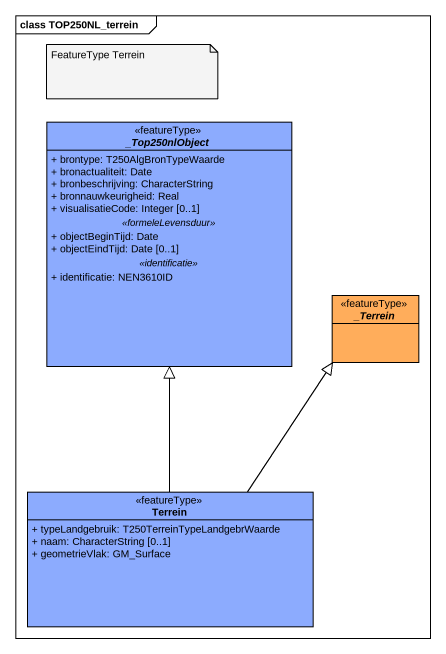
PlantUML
@startuml
mainframe class TOP250NL_terrein
hide circle
hide empty members
skinparam classAttributeIconSize 0
abstract class "_Top250nlObject" as Top250nlObject <<featureType>> #8CABFE {
  + brontype: T250AlgBronTypeWaarde
  + bronactualiteit: Date
  + bronbeschrijving: CharacterString
  + bronnauwkeurigheid: Real
  + visualisatieCode: Integer [0..1]
  .. <<formeleLevensduur>> ..
  + objectBeginTijd: Date
  + objectEindTijd: Date [0..1]
  .. <<identificatie>> ..
  + identificatie: NEN3610ID
}
abstract class "_Terrein" as Terrein <<featureType>> #FFAD5B
class "Terrein" as Terrein_2 <<featureType>> #8CABFE {
  + typeLandgebruik: T250TerreinTypeLandgebrWaarde
  + naam: CharacterString [0..1]
  + geometrieVlak: GM_Surface
}
Terrein_2 -up-|> Top250nlObject
Terrein_2 -up-|> Terrein
note as N1
  FeatureType Terrein
end note
@enduml
